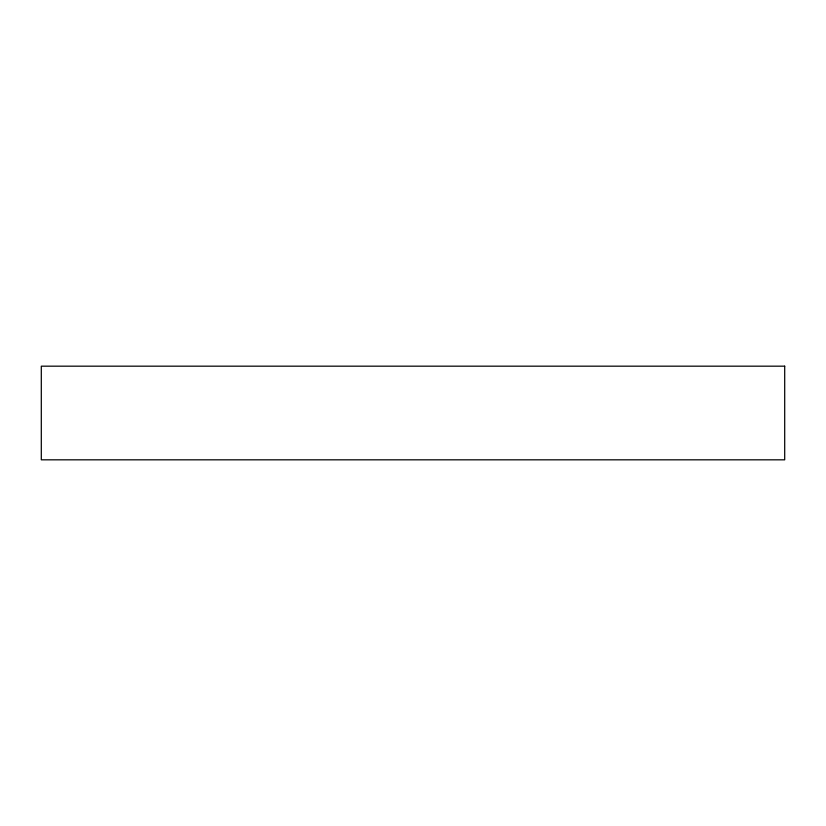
<?xml version="1.0" encoding="UTF-8"?>
<svg xmlns="http://www.w3.org/2000/svg" width="826" height="826" viewBox="0 0 826 826"><rect width="100%" height="100%" fill="white"/><g stroke="black" fill="none" stroke-linecap="round" stroke-linejoin="round"><path stroke-width="1.24" d="M784.7 366.176L41.3 366.176L41.3 459.824L784.7 459.824L784.7 366.176"/></g></svg>
